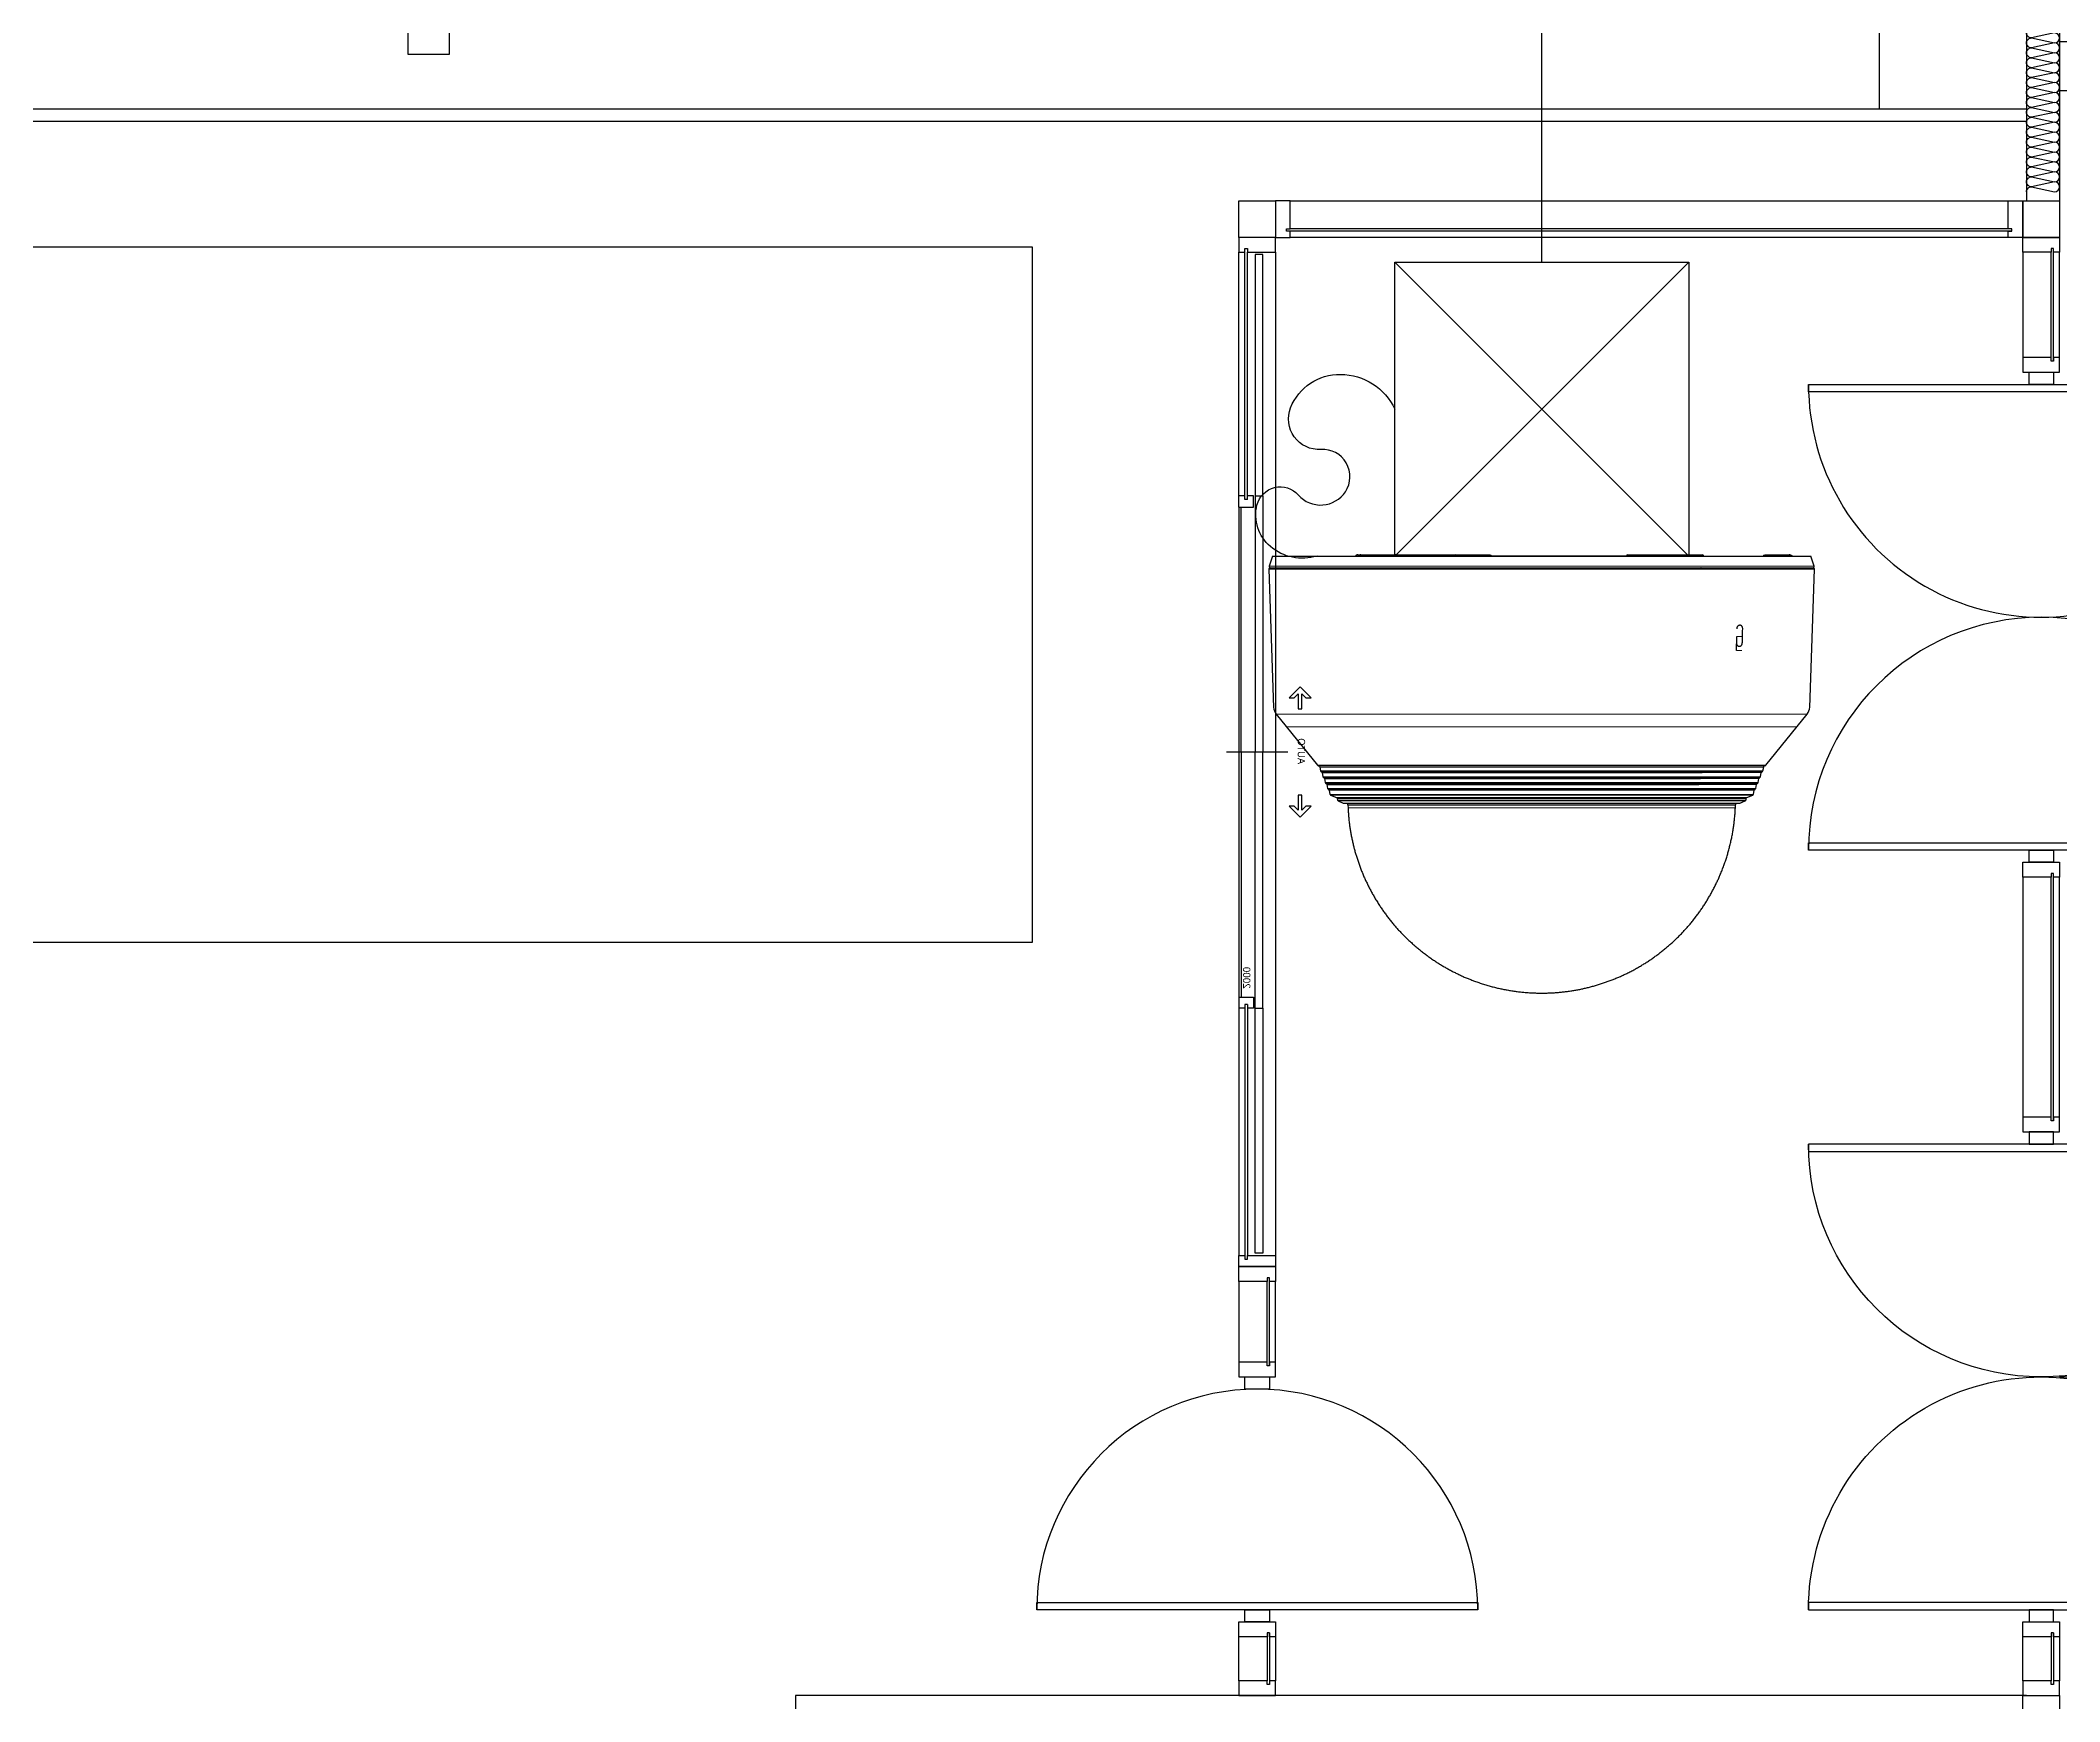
# Model space of a CAD drawing. Header units: millimetres. Extents: x 0 to 420500, y 0 to 297000.
# Drawn here: x 185962 to 194204, y 230028 to 236807 of the extents above; entities that cross this region are included whole.
import ezdxf
from ezdxf.xclip import XClip

# ---------------------------------------------------------------- set-up
doc = ezdxf.new("R2010")
doc.units = ezdxf.units.MM
doc.header["$LTSCALE"] = 5000
doc.header["$XCLIPFRAME"] = 0
doc.linetypes.add('HIDDEN', pattern=[0.375, 0.25, -0.125])
doc.linetypes.add('XR-plan(생기품질센터)$0$A31-지상01층평면도$0$$0$HIDDEN', pattern=[2, 1, -1])
for name, color, linetype in [('arch', 8, 'Continuous'), ('S2', 4, 'HIDDEN'), ('SYM', 3, 'Continuous'), ('TRAY', 3, 'Continuous')]:
    doc.layers.add(name, color=color, linetype=linetype)
doc.styles.add('XR-plan(생기품질센터)$0$A31-지상01층평면도$0$$0$GHS', font='malgun.ttf')
doc.styles.add('XR-plan(생기품질센터)$0$A31-지상01층평면도$0$$0$SAMOO', font='malgun.ttf')

# ---------------------------------------------------------------- blocks, each defined once
blk = doc.blocks.new('*U55')
at = {"color": 0}
for points in [[(1307.8, 0, -0.414214), (1292.8, 15), (1307.8, 85, 1), (1277.8, 85), (1292.8, 15, -0.414214), (1277.8, 0, 0.414214)], [(1337.8, 0, -0.414214), (1322.8, 15), (1337.8, 85, 1), (1307.8, 85), (1322.8, 15, -0.414214), (1307.8, 0, 0.414214)], [(1367.8, 0, -0.414214), (1352.8, 15), (1367.8, 85, 1), (1337.8, 85), (1352.8, 15, -0.414214), (1337.8, 0, 0.414214)], [(1397.8, 0, -0.414214), (1382.8, 15), (1397.8, 85, 1), (1367.8, 85), (1382.8, 15, -0.414214), (1367.8, 0, 0.414214)], [(1427.8, 0, -0.414214), (1412.8, 15), (1427.8, 85, 1), (1397.8, 85), (1412.8, 15, -0.414214), (1397.8, 0, 0.414214)], [(1457.8, 0, -0.414214), (1442.8, 15), (1457.8, 85, 1), (1427.8, 85), (1442.8, 15, -0.414214), (1427.8, 0, 0.414214)], [(1487.8, 0, -0.414214), (1472.8, 15), (1487.8, 85, 1), (1457.8, 85), (1472.8, 15, -0.414214), (1457.8, 0, 0.414214)], [(1517.8, 0, -0.414214), (1502.8, 15), (1517.8, 85, 1), (1487.8, 85), (1502.8, 15, -0.414214), (1487.8, 0, 0.414214)], [(1547.8, 0, -0.414214), (1532.8, 15), (1547.8, 85, 1), (1517.8, 85), (1532.8, 15, -0.414214), (1517.8, 0, 0.414214)], [(1577.8, 0, -0.414214), (1562.8, 15), (1577.8, 85, 1), (1547.8, 85), (1562.8, 15, -0.414214), (1547.8, 0, 0.414214)], [(1607.8, 0, -0.414214), (1592.8, 15), (1607.8, 85, 1), (1577.8, 85), (1592.8, 15, -0.414214), (1577.8, 0, 0.414214)], [(1637.8, 0, -0.414214), (1622.8, 15), (1637.8, 85, 1), (1607.8, 85), (1622.8, 15, -0.414214), (1607.8, 0, 0.414214)], [(1667.8, 0, -0.414214), (1652.8, 15), (1667.8, 85, 1), (1637.8, 85), (1652.8, 15, -0.414214), (1637.8, 0, 0.414214)], [(1697.8, 0, -0.414214), (1682.8, 15), (1697.8, 85, 1), (1667.8, 85), (1682.8, 15, -0.414214), (1667.8, 0, 0.414214)], [(1727.8, 0, -0.414214), (1712.8, 15), (1727.8, 85, 1), (1697.8, 85), (1712.8, 15, -0.414214), (1697.8, 0, 0.414214)], [(1757.8, 0, -0.414214), (1742.8, 15), (1757.8, 85, 1), (1727.8, 85), (1742.8, 15, -0.414214), (1727.8, 0, 0.414214)]]:
    blk.add_lwpolyline(points, format="xyb", dxfattribs=at)
blk = doc.blocks.new('emc chamber door')
at = {"color": 0}
blk.add_lwpolyline([(5413.7, 288.5), (5413.7, -95.7), (5579.9, -95.7), (5579.9, 288.5)], dxfattribs=at)
blk = doc.blocks.new('1층 창문')
at = {"color": 0}
blk.add_line((112800, 65200), (112935, 65200), dxfattribs=at)
blk.add_lwpolyline([(112785, 65200), (112935, 65200), (112935, 65140), (112785, 65140)], close=True, dxfattribs=at)
blk = doc.blocks.new('D-2000C')
at = {"color": 0}
for points in [[(50, 950), (80, 950), (80, -950), (50, -950)], [(1920, 950), (1950, 950), (1950, -950), (1920, -950)], [(50, -50), (0, -50), (0, 50), (50, 50)], [(2000, -50), (1950, -50), (1950, 50), (2000, 50)]]:
    blk.add_lwpolyline(points, close=True, dxfattribs=at)
for centre, start, end in [((50, 0), 270, 90), ((1950, 0), 90, 270)]:
    blk.add_arc(centre, 950, start, end, dxfattribs=at)
blk = doc.blocks.new('D-1000C')
at = {"color": 0}
for points in [[(920, 900), (950, 900), (950, -900), (920, -900)], [(50, -50), (0, -50), (0, 50), (50, 50)], [(1000, -50), (950, -50), (950, 50), (1000, 50)]]:
    blk.add_lwpolyline(points, close=True, dxfattribs=at)
blk.add_arc((950, 0), 900, 90, 270, dxfattribs=at)
blk = doc.blocks.new('XR-plan(생기품질센터)$0$A31-지상01층평면도$0$$0$자동문-11')
at = {"color": 0}
for p, q in [((0, 200), (0, -50)), ((2040, 150), (-2055, 150)), ((1045, 98), (0, 98)), ((0, 98), (0, 66)), ((1045, 66), (1045, 98)), ((-1045, 35), (-2055, 35)), ((-1045, 25), (-2055, 25)), ((-1045, 0), (-2055, 0)), ((-1000, 60), (-1045, 60)), ((-1045, 60), (-1045, 35)), ((-1030, 35), (-1045, 35)), ((-1045, 25), (-1045, 0)), ((-1030, 25), (-1045, 25)), ((-1000, 0), (-1045, 0)), ((-1030, 35), (-1030, 25)), ((-1000, 0), (-1000, 60)), ((0, 10), (-1000, 10)), ((1000, 0), (-1000, 0)), ((1045, 66), (0, 66)), ((0, 10), (1000, 10)), ((1000, 60), (1045, 60)), ((1000, 0), (1000, 60)), ((1000, 0), (1045, 0)), ((1030, 35), (1030, 25)), ((1030, 35), (1045, 35)), ((1030, 25), (1045, 25)), ((1045, 60), (1045, 35)), ((1045, 35), (2040, 35)), ((1045, 25), (1045, 0)), ((1045, 25), (2040, 25)), ((1045, 0), (2040, 0))]:
    blk.add_line(p, q, dxfattribs=at)
for points in [[(-220.7, 226.2), (-220.7, 205), (-265.7, 250), (-220.7, 295), (-220.7, 273.8), (-237, 257.5), (-175.7, 257.5), (-175.7, 242.5), (-237, 242.5)], [(265.7, 250), (220.7, 205), (220.7, 226.2), (237, 242.5), (175.7, 242.5), (175.7, 257.5), (237, 257.5), (220.7, 273.8), (220.7, 295)], [(-2100, 0), (-2055, 0), (-2055, 25), (-2070, 25), (-2070, 35), (-2055, 35), (-2055, 150), (-2100, 150)], [(2100, 0), (2040, 0), (2040, 25), (2055, 25), (2055, 35), (2040, 35), (2040, 150), (2100, 150)]]:
    blk.add_lwpolyline(points, close=True, dxfattribs=at)
at = {"color": 0, "linetype": 'XR-plan(생기품질센터)$0$A31-지상01층평면도$0$$0$HIDDEN', "ltscale": 0.3}
for points in [[(-1045, 98), (-2045, 98), (-2045, 66), (-1045, 66)], [(1045, 98), (2030, 98), (2030, 66), (1045, 66)]]:
    blk.add_lwpolyline(points, dxfattribs=at)
at = {"color": 0}
for points in [[(-1045, 66), (-1045, 98)], [(-1045, 98), (0, 98)], [(-1045, 66), (0, 66)]]:
    blk.add_lwpolyline(points, dxfattribs=at)
at = {"color": 0, "style": 'XR-plan(생기품질센터)$0$A31-지상01층평면도$0$$0$GHS'}
blk.add_text('AUTO', height=30, dxfattribs=at).set_placement((-49.2, 240.4))
at = {"color": 0, "insert": (-966, 47.1), "char_height": 30, "attachment_point": 1, "style": 'XR-plan(생기품질센터)$0$A31-지상01층평면도$0$$0$SAMOO'}
blk.add_mtext('2000', dxfattribs=at)
blk = doc.blocks.new('XR-PLAN', base_point=(461, 408.4))
at = {"layer": 'arch'}
for p, q in [((112935, 86335), (112935, 71300)), ((112800, 86200), (112800, 71300)), ((109795, 71300), (112725, 71300)), ((112740, 71185), (109795, 71185)), ((112740, 71175), (109795, 71175)), ((112725, 71150), (109795, 71150)), ((112785, 71090), (112785, 70660)), ((112900, 70645), (112900, 71090)), ((112910, 70645), (112910, 71090)), ((112935, 70660), (112935, 71090)), ((112785, 68540), (112785, 67560)), ((112900, 67545), (112900, 68540)), ((112910, 67545), (112910, 68540)), ((112935, 67560), (112935, 68540)), ((109585, 66890), (109585, 66560)), ((109700, 66545), (109700, 66890)), ((109710, 66545), (109710, 66890)), ((109735, 66560), (109735, 66890)), ((112935, 66500), (113235, 66500)), ((109585, 65260), (109585, 65440)), ((109700, 65455), (109700, 65260)), ((109710, 65455), (109710, 65260)), ((109735, 65440), (109735, 65260)), ((112785, 65260), (112785, 65440)), ((112900, 65455), (112900, 65260)), ((112910, 65455), (112910, 65260)), ((112935, 65440), (112935, 65260))]:
    blk.add_line(p, q, dxfattribs=at)
for points in [[(91200, 71675), (112200, 71675), (112200, 85600), (76200, 85600), (76200, 72600)], [(112935, 71950), (116735, 71950)], [(112935, 71750), (116735, 71750)], [(91200, 71675), (112800, 71675)], [(91200, 71625), (112800, 71625)], [(112800, 65200), (107775, 65200), (107775, 64950)]]:
    blk.add_lwpolyline(points, dxfattribs=at)
for points in [[(109585, 71300), (109735, 71300), (109735, 71150), (109585, 71150)], [(109735, 71150), (109795, 71150), (109795, 71175), (109780, 71175), (109780, 71185), (109795, 71185), (109795, 71300), (109735, 71300)], [(112785, 71150), (112725, 71150), (112725, 71175), (112740, 71175), (112740, 71185), (112725, 71185), (112725, 71300), (112785, 71300)], [(112785, 71300), (112935, 71300), (112935, 71150), (112785, 71150)], [(112935, 71150), (112935, 71090), (112910, 71090), (112910, 71105), (112900, 71105), (112900, 71090), (112785, 71090), (112785, 71150)], [(112935, 70600), (112935, 70660), (112910, 70660), (112910, 70645), (112900, 70645), (112900, 70660), (112785, 70660), (112785, 70600)], [(112935, 68600), (112935, 68540), (112910, 68540), (112910, 68555), (112900, 68555), (112900, 68540), (112785, 68540), (112785, 68600)], [(112935, 67500), (112935, 67560), (112910, 67560), (112910, 67545), (112900, 67545), (112900, 67560), (112785, 67560), (112785, 67500)], [(109735, 66950), (109735, 66890), (109710, 66890), (109710, 66905), (109700, 66905), (109700, 66890), (109585, 66890), (109585, 66950)], [(109735, 66500), (109735, 66560), (109710, 66560), (109710, 66545), (109700, 66545), (109700, 66560), (109585, 66560), (109585, 66500)], [(109735, 65500), (109735, 65440), (109710, 65440), (109710, 65455), (109700, 65455), (109700, 65440), (109585, 65440), (109585, 65500)], [(112935, 65500), (112935, 65440), (112910, 65440), (112910, 65455), (112900, 65455), (112900, 65440), (112785, 65440), (112785, 65500)], [(109735, 65200), (109735, 65260), (109710, 65260), (109710, 65245), (109700, 65245), (109700, 65260), (109585, 65260), (109585, 65200)], [(112935, 65200), (112935, 65260), (112910, 65260), (112910, 65245), (112900, 65245), (112900, 65260), (112785, 65260), (112785, 65200)]]:
    blk.add_lwpolyline(points, close=True, dxfattribs=at)
at = {"layer": 'arch', "xscale": 1.35, "yscale": 1.35, "zscale": 1.35, "rotation": 270}
blk.add_blockref('*U55', (112800, 73709.5), dxfattribs=at)
at = {"layer": 'arch', "xscale": -1}
blk.add_blockref('emc chamber door', (111775, 71992.2), dxfattribs=at)
at = {"layer": 'arch', "xscale": -1, "rotation": 270}
for name, p in [('XR-plan(생기품질센터)$0$A31-지상01층평면도$0$$0$자동문-11', (109585, 69050)), ('D-2000C', (112860, 65500))]:
    blk.add_blockref(name, p, dxfattribs=at)
at = {"layer": 'arch', "rotation": 270}
for name, p in [('D-2000C', (112860, 70600)), ('D-1000C', (109660, 66500))]:
    blk.add_blockref(name, p, dxfattribs=at)
at = {"layer": 'arch'}
blk.add_blockref('1층 창문', (0, 0), dxfattribs=at)
blk = doc.blocks.new('XR-배치도', base_point=(461, 408.4))
ref = blk.add_blockref('XR-PLAN', (281310.6, 275110.5), dxfattribs=dict(rotation=47.15620461600879))
XClip(ref).set_block_clipping_path([(10268.6550578449, 25854.0591988688), (121697.9567652801, 114201.9318804346)])
blk = doc.blocks.new('Dome(평면도)-박스1')
at = {"color": 0, "linetype": 'Continuous'}
for p, q in [((643.1, 504.6), (867.8, 504.6)), ((643.1, 279.9), (643.1, 504.6)), ((867.8, 504.6), (643.1, 279.9)), ((643.1, 504.6), (867.8, 279.9)), ((867.8, 504.6), (867.8, 279.9)), ((867.8, 279.9), (643.1, 279.9))]:
    blk.add_line(p, q, dxfattribs=at)
at = {"color": 0, "linetype": 'Continuous', "lineweight": 25}
for p, q in [((549.7, 279.9), (547.2, 272.2)), ((549.7, 279.9), (961.1, 279.9)), ((614.9, 280.8), (617.1, 280.8)), ((617.1, 280.8), (623.5, 280.8)), ((623.5, 280.8), (625.6, 280.8)), ((625.6, 280.8), (632.3, 280.8)), ((632.3, 280.8), (634.7, 280.8)), ((634.7, 280.8), (641.3, 280.8)), ((643.9, 280.8), (689.6, 280.8)), ((689.6, 280.8), (694.9, 280.8)), ((694.9, 280.8), (712.4, 280.8)), ((712.4, 280.8), (715.9, 280.8)), ((716.8, 279.9), (716.7, 280.1)), ((821.3, 280.8), (825.4, 280.8)), ((825.4, 280.8), (829.5, 280.8)), ((830, 280.8), (831.4, 280.8)), ((837.5, 280.8), (876.4, 280.8)), ((926.3, 280.8), (928.6, 280.8)), ((929.7, 280.8), (939, 280.8)), ((939, 280.8), (939.9, 280.8)), ((939.9, 280.8), (944.6, 280.8)), ((944.6, 280.8), (945, 280.8)), ((963.7, 272.2), (961.1, 279.9)), ((546.8, 269.8), (550.5, 164.3)), ((963.1, 270.7), (547.7, 270.7)), ((548, 271), (962.8, 271)), ((553.8, 271), (553.8, 270.7)), ((616.4, 270.7), (616.4, 271)), ((960.3, 164.3), (964, 269.8)), ((552.5, 159.1), (584.1, 120.2)), ((926.8, 120.2), (958.4, 159.1)), ((584.6, 119.7), (585.1, 119.5)), ((880, 119.5), (585.1, 119.5)), ((585.8, 118.7), (586.3, 115.7)), ((586.9, 115.1), (587, 115)), ((587.6, 114.4), (878.2, 114.4)), ((587.6, 114.4), (588.2, 111.2)), ((588.7, 110.6), (588.8, 110.5)), ((589.4, 109.9), (876.9, 109.9)), ((589.4, 109.9), (590, 106.8)), ((920.9, 106.8), (921.5, 109.9)), ((922, 110.5), (922.2, 110.6)), ((922.7, 111.2), (923.3, 114.4)), ((923.8, 115), (924, 115.1)), ((924.5, 115.7), (925.1, 118.7)), ((925.8, 119.5), (926.2, 119.7)), ((590.5, 106.1), (590.6, 106)), ((591.2, 105.4), (875.6, 105.4)), ((591.2, 105.4), (591.8, 102.3)), ((592.3, 101.6), (592.5, 101.6)), ((593, 100.9), (593.6, 97.8)), ((594.1, 97.2), (598.5, 95.3)), ((599.1, 94.6), (599.3, 93.4)), ((599.8, 92.8), (603.8, 91.1)), ((907, 91.1), (911, 92.8)), ((911.6, 93.4), (911.8, 94.6)), ((912.3, 95.3), (916.7, 97.2)), ((917.3, 97.8), (917.9, 100.9)), ((918.4, 101.6), (918.6, 101.6)), ((919.1, 102.3), (919.7, 105.4)), ((920.2, 106), (920.4, 106.1)), ((604.3, 91), (906.6, 91)), ((606.7, 91), (607.3, 89.6)), ((903.6, 89.6), (607.3, 89.6)), ((607.3, 89.6), (607.4, 87.4)), ((903.5, 87.4), (903.6, 89.6)), ((903.6, 89.6), (904.2, 91))]:
    blk.add_line(p, q, dxfattribs=at)
at = {"color": 0, "linetype": 'Continuous', "lineweight": 13}
for p, q in [((623.5, 279.9), (623.5, 280.8)), ((625.6, 280.8), (625.6, 279.9)), ((695.2, 280.1), (695.2, 279.9)), ((712.6, 280.1), (695.2, 280.1)), ((712.7, 279.9), (712.6, 280.1)), ((964, 269.8), (546.8, 269.8)), ((963.7, 272.2), (547.2, 272.2)), ((904.6, 218.4), (908.7, 218.4)), ((904.4, 207.7), (908.4, 207.7)), ((958.4, 159.1), (552.5, 159.1)), ((560.4, 149.3), (950.5, 149.3)), ((880.8, 120.2), (584.1, 120.2)), ((584.6, 119.7), (880.3, 119.7)), ((585.8, 118.7), (879.5, 118.7)), ((586.3, 115.7), (924.5, 115.7)), ((924, 115.1), (586.9, 115.1)), ((878.6, 115), (587, 115)), ((588.2, 111.2), (922.7, 111.2)), ((922.2, 110.6), (588.7, 110.6)), ((877.3, 110.5), (588.8, 110.5)), ((876.9, 109.9), (921.5, 109.9)), ((922, 110.5), (877.3, 110.5)), ((878.2, 114.4), (923.3, 114.4)), ((923.8, 115), (878.6, 115)), ((879.5, 118.7), (925.1, 118.7)), ((925.8, 119.5), (880, 119.5)), ((880.3, 119.7), (926.2, 119.7)), ((926.8, 120.2), (880.8, 120.2)), ((590, 106.8), (920.9, 106.8)), ((920.4, 106.1), (590.5, 106.1)), ((875.9, 106), (590.6, 106)), ((591.8, 102.3), (919.1, 102.3)), ((918.6, 101.6), (592.3, 101.6)), ((874.6, 101.6), (592.5, 101.6)), ((593, 100.9), (874.2, 100.9)), ((593.6, 97.8), (917.3, 97.8)), ((916.7, 97.2), (594.1, 97.2)), ((870.2, 95.3), (598.5, 95.3)), ((599.1, 94.6), (869.8, 94.6)), ((599.3, 93.4), (911.6, 93.4)), ((911, 92.8), (599.8, 92.8)), ((869.8, 94.6), (911.8, 94.6)), ((912.3, 95.3), (870.2, 95.3)), ((874.2, 100.9), (917.9, 100.9)), ((918.4, 101.6), (874.6, 101.6)), ((875.6, 105.4), (919.7, 105.4)), ((920.2, 106), (875.9, 106)), ((866.3, 91.1), (603.8, 91.1)), ((903.5, 87.4), (607.4, 87.4)), ((907, 91.1), (866.3, 91.1))]:
    blk.add_line(p, q, dxfattribs=at)
at = {"color": 0}
blk.add_lwpolyline([(583.7, 279.9, -0.257019), (548.1, 287.2, -0.284748), (537.8, 318.9, -0.605), (569.4, 326.6, 0.493894), (605.4, 329.1, 0.620282), (586.7, 361.4, -0.551754), (563.5, 393.3, -0.310226), (601.7, 418.8, -0.286191), (643.1, 392.3)], format="xyb", dxfattribs=at)
at = {"color": 0, "linetype": 'Continuous', "lineweight": 25}
for centre, radius, start, end in [((689.6, 279.6), 1.19, 14.4787, 90), ((821.3, 279.6), 1.19, 90, 165.5213), ((547.7, 269.8), 0.889, 90, 182), ((548, 271.9), 0.889, 161.5651, 270), ((962.8, 271.9), 0.889, 270, 18.4349), ((963.1, 269.8), 0.889, 358, 90), ((559.4, 164.7), 8.89, 182, 219.064), ((951.4, 164.7), 8.89, 320.936, 358), ((585.2, 121.1), 1.48, 219.064, 247), ((587.2, 115.9), 0.889, 191, 247), ((589, 111.4), 0.889, 191, 247), ((921.8, 111.4), 0.889, 293, 349), ((923.6, 115.9), 0.889, 293, 349), ((925.6, 121.1), 1.48, 293, 320.936), ((590.8, 106.9), 0.889, 191, 247), ((592.6, 102.5), 0.889, 191, 247), ((594.5, 98), 0.889, 191, 247), ((600.2, 93.6), 0.889, 191, 247), ((910.7, 93.6), 0.889, 293, 349), ((916.4, 98), 0.889, 293, 349), ((918.2, 102.5), 0.889, 293, 349), ((920, 106.9), 0.889, 293, 349), ((604.3, 92.2), 1.19, 247, 270), ((906.6, 92.2), 1.19, 270, 293)]:
    blk.add_arc(centre, radius, start, end, dxfattribs=at)
at = {"color": 0, "linetype": 'Continuous', "lineweight": 25, "extrusion": (0, 0, -1)}
for centre, radius, start, end in [((-715.9, 279.9), 0.889, 90, 167.5572), ((-926.3, 279.3), 1.48, 23.5788, 90), ((-584.6, 118.5), 1.19, 113, 169), ((-586.7, 114.2), 0.889, 113, 169), ((-588.5, 109.7), 0.889, 113, 169), ((-922.4, 109.7), 0.889, 11, 67), ((-924.2, 114.2), 0.889, 11, 67), ((-926.2, 118.5), 1.19, 11, 67), ((-590.3, 105.2), 0.889, 113, 169), ((-592.1, 100.8), 0.889, 113, 169), ((-598.2, 94.5), 0.889, 113, 169), ((-912.7, 94.5), 0.889, 11, 67), ((-918.7, 100.8), 0.889, 11, 67), ((-920.6, 105.2), 0.889, 11, 67)]:
    blk.add_arc(centre, radius, start, end, dxfattribs=at)
at = {"color": 0, "linetype": 'Continuous', "lineweight": 13}
for centre, major_axis, ratio, start_param, end_param in [((634.7, 279.3), (0, -1.48), 0.731354, 1.982313, 3.141593), ((641.3, 279.3), (0, -1.48), 0.731354, 1.982323, 3.141593), ((693.6, 279.9), (5.96, -0.1), 0.03173, 1.298617, 2.088892), ((694.9, 279.9), (0, -0.889), 0.292372, 1.745329, 3.141593), ((712.4, 279.9), (0, -0.889), 0.292372, 1.745329, 3.141593), ((710.7, 279.9), (-6.03, -0.19), 0.016462, 3.144702, 4.391289), ((825.4, 279.6), (0, 1.19), 0.848048, 0, 1.318093), ((829.5, 279.6), (0, -1.19), 0.848048, 3.141593, 4.459686), ((830, 279.6), (0, -1.19), 0.848048, 3.141593, 4.459709), ((831.4, 279.6), (0, -1.19), 0.848048, 3.141593, 4.459709), ((837.5, 279.6), (0, -1.19), 0.425302, 1.823477, 3.141593), ((876.4, 279.6), (0, -1.19), 0.627014, 1.823477, 3.141593), ((928.6, 279.3), (0, -1.48), 0.470914, 3.141593, 4.300869), ((929.5, 279.3), (0, -1.48), 0.2631, 3.141593, 4.300872), ((929.7, 279.3), (0, -1.48), 0.224951, 3.141593, 4.300872)]:
    blk.add_ellipse(centre, major_axis=major_axis, ratio=ratio, start_param=start_param, end_param=end_param, dxfattribs=at)
at = {"color": 0, "linetype": 'Continuous', "lineweight": 25}
for centre, major_axis, ratio, start_param, end_param in [((878.2, 279.6), (0, -1.19), 1, 1.823911, 3.141499), ((-8039.5, -9990.9), (-8892.1, -10364.7), 0.040576, 3.031055, 3.031252), ((9501, -9932.3), (8842.7, -10306), 0.040684, 2.960952, 2.96115)]:
    blk.add_ellipse(centre, major_axis=major_axis, ratio=ratio, start_param=start_param, end_param=end_param, dxfattribs=at)
for points, knots in [([(614.9, 280.8), (614.8, 280.8), (614.8, 280.8), (614.7, 280.8), (614.6, 280.8), (614.5, 280.8), (614.3, 280.7), (614.2, 280.7), (614.1, 280.7), (614, 280.6), (613.9, 280.6), (613.8, 280.5), (613.7, 280.5), (613.6, 280.4), (613.5, 280.4), (613.4, 280.3), (613.4, 280.2), (613.3, 280.2), (613.2, 280.1), (613.1, 280), (613.1, 279.9), (613, 279.9)], [0, 0, 0, 0, 0.044952, 0.096414, 0.148043, 0.199868, 0.251915, 0.30421, 0.356775, 0.409631, 0.462793, 0.516275, 0.569999, 0.623639, 0.678027, 0.732932, 0.788356, 0.84428, 0.900677, 0.957502, 1, 1, 1, 1]), ([(617.1, 280.8), (616.9, 280.8), (616.8, 280.8), (616.6, 280.7), (616.6, 280.7), (616.5, 280.7), (616.4, 280.6), (616.4, 280.6), (616.3, 280.6), (616.2, 280.5), (616.1, 280.4), (615.9, 280.3), (615.9, 280.2), (615.9, 280.2), (615.8, 280.1), (615.8, 280.1), (615.7, 280), (615.7, 279.9)], [0, 0, 0, 0, 0.25, 0.25, 0.375, 0.375, 0.4375, 0.4375, 0.5, 0.5, 0.75, 0.75, 0.8125, 0.8125, 0.875, 0.875, 1, 1, 1, 1]), ([(630.8, 279.9), (630.9, 280.1), (631, 280.2), (631.2, 280.3), (631.2, 280.4), (631.3, 280.5), (631.3, 280.5), (631.4, 280.5), (631.4, 280.6), (631.6, 280.7), (631.7, 280.7), (631.9, 280.8), (631.9, 280.8), (632, 280.8), (632, 280.8), (632.1, 280.8), (632.2, 280.8), (632.3, 280.8)], [0, 0, 0, 0, 0.25, 0.25, 0.375, 0.375, 0.4375, 0.4375, 0.5, 0.5, 0.75, 0.75, 0.8125, 0.8125, 0.875, 0.875, 1, 1, 1, 1]), ([(641.3, 280.8), (641.5, 280.8), (641.7, 280.8), (642.2, 280.8), (642.4, 280.8), (642.7, 280.8), (642.9, 280.8), (643.1, 280.8), (643.2, 280.8), (643.3, 280.8), (643.4, 280.8), (643.5, 280.8), (643.5, 280.8), (643.6, 280.8), (643.7, 280.8), (643.7, 280.8), (643.8, 280.8), (643.8, 280.8), (643.8, 280.8), (643.8, 280.8), (643.8, 280.8), (643.8, 280.8), (643.8, 280.8), (643.8, 280.8)], [0, 0, 0, 0, 0.25, 0.25, 0.5, 0.5, 0.625, 0.625, 0.75, 0.75, 0.8125, 0.8125, 0.875, 0.875, 0.9375, 0.9375, 0.96875, 0.96875, 0.984375, 0.984375, 0.992187, 0.992187, 1, 1, 1, 1]), ([(645.2, 279.9), (645.2, 279.9), (645.1, 280), (645.1, 280.1), (645, 280.3), (644.9, 280.4), (644.8, 280.4), (644.7, 280.5), (644.6, 280.6), (644.5, 280.6), (644.4, 280.7), (644.4, 280.7), (644.3, 280.7), (644.2, 280.8), (644.1, 280.8), (644, 280.8), (643.9, 280.8), (643.9, 280.8), (643.8, 280.8)], [0, 0, 0, 0, 0.063395, 0.154915, 0.237844, 0.31212, 0.378292, 0.437681, 0.49425, 0.565854, 0.633583, 0.697826, 0.731086, 0.771006, 0.817715, 0.871278, 0.931905, 1, 1, 1, 1]), ([(829.5, 280.8), (829.5, 280.8), (829.6, 280.8), (829.8, 280.8), (829.9, 280.8), (830, 280.8)], [0, 0, 0, 0, 0.5, 0.5, 1, 1, 1, 1]), ([(831.4, 280.8), (831.5, 280.8), (831.6, 280.8), (831.8, 280.8), (831.9, 280.8), (832.2, 280.8), (832.4, 280.8), (832.7, 280.8), (832.7, 280.8), (832.8, 280.8), (832.9, 280.8), (833.1, 280.8), (833.2, 280.8), (833.6, 280.8), (833.9, 280.8), (834.2, 280.8), (834.3, 280.8), (834.4, 280.8), (834.5, 280.8), (834.7, 280.8), (834.8, 280.8), (835.3, 280.8), (835.6, 280.8), (835.9, 280.8), (836, 280.8), (836.1, 280.8), (836.3, 280.8), (836.6, 280.8), (837, 280.8), (837.2, 280.8), (837.5, 280.8)], [0, 0, 0, 0, 0.0625, 0.0625, 0.125, 0.125, 0.25, 0.25, 0.28125, 0.28125, 0.3125, 0.3125, 0.375, 0.375, 0.5, 0.5, 0.53125, 0.53125, 0.5625, 0.5625, 0.625, 0.625, 0.75, 0.75, 0.78125, 0.78125, 0.8125, 0.875, 0.875, 1, 1, 1, 1]), ([(876.4, 280.8), (876.5, 280.8), (876.6, 280.8), (876.8, 280.8), (876.9, 280.8), (877, 280.8), (877, 280.8), (877.2, 280.8), (877.4, 280.8), (877.6, 280.8), (877.7, 280.8), (877.8, 280.8), (877.9, 280.8), (878, 280.8), (878.1, 280.8), (878.2, 280.8), (878.2, 280.8), (878.2, 280.8), (878.2, 280.8), (878.2, 280.8), (878.2, 280.8), (878.2, 280.8)], [0, 0, 0, 0, 0.100877, 0.100877, 0.151315, 0.151315, 0.201753, 0.201753, 0.403506, 0.403506, 0.504383, 0.504383, 0.605259, 0.605259, 0.807012, 0.807012, 0.857451, 0.857451, 0.907889, 0.907889, 1, 1, 1, 1]), ([(928.6, 280.8), (928.7, 280.8), (928.9, 280.8), (929.2, 280.8), (929.4, 280.8), (929.5, 280.8)], [0, 0, 0, 0, 0.5, 0.5, 1, 1, 1, 1]), ([(939, 280.8), (939, 280.8), (939, 280.8), (939.1, 280.8), (939.1, 280.8), (939.2, 280.8), (939.3, 280.8), (939.3, 280.8), (939.4, 280.7), (939.5, 280.7), (939.6, 280.7), (939.6, 280.7), (939.7, 280.7), (939.8, 280.6), (939.9, 280.6), (940, 280.5), (940.1, 280.4), (940.1, 280.4), (940.2, 280.4), (940.2, 280.3), (940.3, 280.3), (940.4, 280.2), (940.5, 280.1), (940.6, 280), (940.6, 279.9)], [0, 0, 0, 0, 0.03125, 0.03125, 0.0625, 0.125, 0.125, 0.25, 0.25, 0.3125, 0.3125, 0.375, 0.375, 0.5, 0.5, 0.625, 0.625, 0.6875, 0.6875, 0.75, 0.75, 0.875, 0.875, 1, 1, 1, 1]), ([(939.9, 280.8), (940.1, 280.8), (940.3, 280.8), (940.6, 280.7), (940.7, 280.7), (940.8, 280.7), (940.8, 280.6), (940.9, 280.6), (941, 280.6), (941.2, 280.5), (941.4, 280.4), (941.6, 280.3), (941.6, 280.2), (941.7, 280.2), (941.7, 280.1), (941.8, 280.1), (941.9, 280), (942, 279.9)], [0, 0, 0, 0, 0.25, 0.25, 0.375, 0.375, 0.4375, 0.4375, 0.5, 0.5, 0.75, 0.75, 0.8125, 0.8125, 0.875, 0.875, 1, 1, 1, 1]), ([(946.6, 279.9), (946.5, 280.1), (946.4, 280.2), (946.1, 280.3), (946, 280.4), (945.9, 280.5), (945.9, 280.5), (945.8, 280.5), (945.7, 280.6), (945.5, 280.7), (945.3, 280.7), (945.1, 280.8), (945.1, 280.8), (945, 280.8), (944.9, 280.8), (944.8, 280.8), (944.7, 280.8), (944.6, 280.8)], [0, 0, 0, 0, 0.25, 0.25, 0.375, 0.375, 0.4375, 0.4375, 0.5, 0.5, 0.75, 0.75, 0.8125, 0.8125, 0.875, 0.875, 1, 1, 1, 1]), ([(904.4, 207.7), (904.4, 209.3), (904.4, 210.8), (904.5, 214.3), (904.6, 216.4), (904.6, 218.4)], [0, 0, 0, 0, 0.42231, 0.42231, 1, 1, 1, 1]), ([(904.8, 224.3), (904.8, 224.5), (904.8, 224.7), (904.9, 225), (904.9, 225.1), (904.9, 225.3), (904.9, 225.4), (905, 225.7), (905.1, 225.8), (905.2, 226), (905.2, 226.1), (905.3, 226.1), (905.3, 226.2), (905.3, 226.3), (905.4, 226.4), (905.5, 226.6), (905.6, 226.7), (905.8, 226.8), (905.8, 226.9), (905.9, 226.9), (906, 227), (906.1, 227.1), (906.2, 227.2), (906.3, 227.2), (906.4, 227.2), (906.4, 227.2), (906.5, 227.2), (906.6, 227.3), (906.8, 227.3), (907, 227.3), (907, 227.3), (907.1, 227.3), (907.2, 227.3), (907.2, 227.3), (907.3, 227.3), (907.4, 227.2), (907.5, 227.2), (907.7, 227.1), (907.7, 227), (907.8, 227), (907.8, 227), (907.9, 226.9), (907.9, 226.9), (908.1, 226.7), (908.2, 226.6), (908.3, 226.4), (908.4, 226.3), (908.5, 226.2), (908.5, 226), (908.6, 225.8), (908.7, 225.7), (908.7, 225.6), (908.7, 225.3), (908.8, 225.1), (908.8, 224.8), (908.8, 224.7), (908.8, 224.5), (908.8, 224.4), (908.8, 224.3)], [0, 0, 0, 0, 0.0625, 0.0625, 0.09375, 0.09375, 0.125, 0.125, 0.1875, 0.1875, 0.203125, 0.203125, 0.21875, 0.21875, 0.25, 0.25, 0.3125, 0.3125, 0.328125, 0.328125, 0.34375, 0.375, 0.40625, 0.40625, 0.421875, 0.421875, 0.4375, 0.4375, 0.5, 0.5, 0.53125, 0.53125, 0.546875, 0.546875, 0.5625, 0.5625, 0.625, 0.625, 0.640625, 0.640625, 0.65625, 0.65625, 0.6875, 0.6875, 0.75, 0.75, 0.78125, 0.78125, 0.8125, 0.84375, 0.84375, 0.875, 0.875, 0.9375, 0.9375, 0.96875, 0.96875, 1, 1, 1, 1]), ([(908.8, 224.3), (908.8, 222.3), (908.7, 220.2), (908.6, 216.7), (908.6, 215.2), (908.6, 213.7)], [0, 0, 0, 0, 0.578367, 0.578367, 1, 1, 1, 1]), ([(908.6, 213.7), (908.5, 213.5), (908.5, 213.3), (908.5, 213), (908.5, 212.9), (908.4, 212.8), (908.4, 212.7), (908.4, 212.6), (908.4, 212.6), (908.3, 212.4), (908.3, 212.2), (908.2, 212), (908.1, 212), (908.1, 211.9), (908.1, 211.8), (908, 211.7), (908, 211.6), (907.8, 211.4), (907.7, 211.3), (907.6, 211.2), (907.5, 211.2), (907.5, 211.1), (907.4, 211), (907.3, 210.9), (907.1, 210.9), (907, 210.8), (907, 210.8), (906.9, 210.8), (906.9, 210.8), (906.7, 210.7), (906.6, 210.7), (906.4, 210.7), (906.3, 210.7), (906.2, 210.7), (906.2, 210.7), (906.1, 210.8), (906.1, 210.8), (905.9, 210.8), (905.8, 210.9), (905.7, 211), (905.6, 211), (905.6, 211), (905.6, 211), (905.5, 211.1), (905.4, 211.2), (905.2, 211.3), (905.1, 211.4), (905, 211.6), (905, 211.7), (904.9, 211.9), (904.8, 212), (904.7, 212.2), (904.7, 212.4), (904.7, 212.5), (904.6, 212.7), (904.6, 212.9), (904.5, 213.2), (904.5, 213.3), (904.5, 213.5), (904.5, 213.6), (904.5, 213.7)], [0, 0, 0, 0, 0.0625, 0.0625, 0.09375, 0.09375, 0.109375, 0.109375, 0.125, 0.125, 0.1875, 0.1875, 0.203125, 0.203125, 0.21875, 0.21875, 0.25, 0.25, 0.3125, 0.3125, 0.328125, 0.328125, 0.34375, 0.375, 0.40625, 0.40625, 0.421875, 0.421875, 0.4375, 0.4375, 0.5, 0.5, 0.53125, 0.53125, 0.546875, 0.546875, 0.5625, 0.5625, 0.625, 0.625, 0.640625, 0.640625, 0.65625, 0.65625, 0.6875, 0.6875, 0.75, 0.75, 0.78125, 0.78125, 0.8125, 0.84375, 0.84375, 0.875, 0.875, 0.9375, 0.9375, 0.96875, 0.96875, 1, 1, 1, 1]), ([(607.4, 87.4), (607.4, 86.9), (607.5, 85.8), (607.6, 84.2), (607.7, 82.6), (607.8, 80.9), (608, 79.3), (608.1, 77.7), (608.3, 76.1), (608.5, 74.5), (608.7, 73), (609, 71.5), (609.2, 70), (609.5, 68.4), (609.8, 66.9), (610, 65.4), (610.4, 63.9), (610.7, 62.3), (611, 60.8), (611.4, 59.3), (611.8, 57.8), (612.1, 56.3), (612.5, 54.8), (612.9, 53.4), (613.4, 51.9), (613.8, 50.5), (614.3, 48.9), (614.8, 47.4), (615.3, 45.9), (615.8, 44.4), (616.4, 42.8), (616.9, 41.3), (617.5, 39.9), (618.1, 38.4), (618.7, 37), (619.3, 35.6), (619.9, 34.1), (620.5, 32.7), (621.2, 31.3), (621.9, 29.9), (622.6, 28.5), (623.2, 27.1), (624, 25.7), (624.7, 24.3), (625.4, 23), (626.2, 21.6), (627, 20.2), (627.8, 18.7), (628.7, 17.3), (629.6, 15.8), (630.5, 14.4), (631.4, 13), (632.3, 11.6), (633.2, 10.3), (634.1, 9), (635, 7.7), (636, 6.4), (636.9, 5.1), (637.9, 3.8), (638.9, 2.6), (639.9, 1.3), (640.9, 0.1), (641.9, -1.2), (642.9, -2.4), (644, -3.6), (645, -4.8), (646.1, -6), (647.2, -7.1), (648.3, -8.3), (649.4, -9.5), (650.6, -10.6), (651.7, -11.7), (652.8, -12.8), (654, -13.9), (655.2, -15), (656.4, -16.1), (657.6, -17.2), (658.8, -18.3), (660, -19.3), (661.3, -20.3), (662.5, -21.4), (663.8, -22.4), (665.1, -23.4), (666.5, -24.4), (667.9, -25.5), (669.2, -26.5), (670.6, -27.4), (672, -28.4), (673.4, -29.3), (674.7, -30.2), (676.1, -31.1), (677.4, -31.9), (678.8, -32.7), (680.2, -33.6), (681.5, -34.4), (682.9, -35.1), (684.3, -35.9), (685.7, -36.7), (687.1, -37.4), (688.5, -38.1), (689.9, -38.8), (691.3, -39.5), (692.7, -40.2), (694.1, -40.8), (695.5, -41.5), (697, -42.1), (698.4, -42.7), (699.8, -43.3), (701.2, -43.8), (702.7, -44.4), (704.2, -45), (705.8, -45.5), (707.5, -46.1), (709.2, -46.7), (710.9, -47.3), (712.6, -47.8), (714.3, -48.3), (716, -48.8), (717.6, -49.2), (719.3, -49.6), (720.9, -50), (722.5, -50.4), (724.2, -50.8), (725.8, -51.1), (727.4, -51.4), (729.1, -51.7), (730.8, -52), (732.5, -52.3), (734.2, -52.6), (735.9, -52.8), (737.6, -53), (739.3, -53.2), (741, -53.4), (742.7, -53.6), (744.3, -53.7), (746, -53.8), (747.6, -53.9), (749.2, -54), (750.8, -54), (752.3, -54.1), (753.9, -54.1), (754.9, -54.1), (755.4, -54.1)], [0, 0, 0, 0, 0.007142, 0.014314, 0.021518, 0.028751, 0.036015, 0.043308, 0.050632, 0.05737, 0.064133, 0.070921, 0.077732, 0.084567, 0.091426, 0.098307, 0.105212, 0.112139, 0.119089, 0.12606, 0.133054, 0.139668, 0.1463, 0.152951, 0.159621, 0.166309, 0.173421, 0.180553, 0.187704, 0.194875, 0.202064, 0.209271, 0.216083, 0.222911, 0.229754, 0.236611, 0.243484, 0.250371, 0.257272, 0.264186, 0.271114, 0.278054, 0.284883, 0.291724, 0.298576, 0.30544, 0.312863, 0.320299, 0.327747, 0.335205, 0.342675, 0.350155, 0.357216, 0.364286, 0.371363, 0.378448, 0.38554, 0.392639, 0.399745, 0.406856, 0.413973, 0.421094, 0.428094, 0.435097, 0.442104, 0.449114, 0.456255, 0.463398, 0.470544, 0.477691, 0.48484, 0.491861, 0.498884, 0.505906, 0.512928, 0.520093, 0.527256, 0.534418, 0.541578, 0.548735, 0.555889, 0.56304, 0.570604, 0.578163, 0.585717, 0.593265, 0.600807, 0.608342, 0.61544, 0.622531, 0.629615, 0.636692, 0.64376, 0.650821, 0.657872, 0.664914, 0.671947, 0.67897, 0.685857, 0.692734, 0.6996, 0.706455, 0.713424, 0.72038, 0.727323, 0.734254, 0.741171, 0.747952, 0.75472, 0.761473, 0.768213, 0.776217, 0.784201, 0.792163, 0.800104, 0.808022, 0.815917, 0.823432, 0.830925, 0.838396, 0.845845, 0.85327, 0.860673, 0.868052, 0.875407, 0.883087, 0.890739, 0.898364, 0.905962, 0.913531, 0.921072, 0.928584, 0.936067, 0.943521, 0.950944, 0.958338, 0.965702, 0.972617, 0.979504, 0.986364, 0.993196, 1, 1, 1, 1]), ([(755.4, -54.1), (756, -54.1), (757, -54.1), (758.7, -54.1), (760.3, -54), (761.9, -54), (763.6, -53.9), (765.2, -53.8), (766.8, -53.7), (768.4, -53.5), (769.9, -53.4), (771.4, -53.2), (773, -53.1), (774.5, -52.9), (776, -52.7), (777.6, -52.4), (779.1, -52.2), (780.7, -51.9), (782.2, -51.7), (783.8, -51.4), (785.3, -51.1), (786.8, -50.7), (788.2, -50.4), (789.7, -50.1), (791.2, -49.7), (792.7, -49.3), (794.2, -48.9), (795.7, -48.5), (797.3, -48.1), (798.8, -47.6), (800.4, -47.1), (801.9, -46.6), (803.4, -46.1), (804.9, -45.6), (806.3, -45.1), (807.8, -44.5), (809.2, -44), (810.7, -43.4), (812.1, -42.8), (813.6, -42.2), (815, -41.6), (816.4, -41), (817.8, -40.3), (819.2, -39.7), (820.6, -39), (822.1, -38.3), (823.5, -37.5), (825, -36.8), (826.5, -36), (828, -35.1), (829.4, -34.3), (830.9, -33.5), (832.3, -32.6), (833.6, -31.8), (835, -30.9), (836.3, -30.1), (837.7, -29.2), (839, -28.3), (840.3, -27.4), (841.6, -26.4), (842.9, -25.5), (844.2, -24.6), (845.5, -23.6), (846.7, -22.6), (848, -21.6), (849.2, -20.6), (850.5, -19.6), (851.7, -18.6), (852.9, -17.5), (854.1, -16.4), (855.3, -15.4), (856.5, -14.3), (857.7, -13.2), (858.8, -12.1), (859.9, -11), (861.1, -9.8), (862.2, -8.7), (863.3, -7.5), (864.4, -6.3), (865.5, -5.1), (866.6, -3.9), (867.7, -2.7), (868.8, -1.4), (869.9, -0.1), (870.9, 1.2), (872, 2.6), (873, 3.9), (874, 5.3), (875, 6.6), (876, 7.9), (876.9, 9.2), (877.8, 10.5), (878.7, 11.8), (879.6, 13.2), (880.4, 14.5), (881.3, 15.8), (882.1, 17.2), (882.9, 18.6), (883.7, 19.9), (884.5, 21.3), (885.2, 22.6), (886, 24), (886.7, 25.4), (887.4, 26.8), (888.1, 28.2), (888.8, 29.6), (889.5, 31), (890.2, 32.4), (890.8, 33.8), (891.4, 35.2), (892, 36.7), (892.7, 38.2), (893.4, 39.9), (894, 41.6), (894.6, 43.3), (895.2, 45), (895.8, 46.6), (896.4, 48.3), (896.9, 49.9), (897.4, 51.5), (897.8, 53.1), (898.3, 54.7), (898.7, 56.3), (899.1, 58), (899.5, 59.6), (899.9, 61.3), (900.3, 63), (900.7, 64.6), (901, 66.3), (901.3, 68), (901.6, 69.7), (901.9, 71.4), (902.1, 73), (902.3, 74.7), (902.6, 76.4), (902.7, 78), (902.9, 79.7), (903.1, 81.3), (903.2, 82.8), (903.3, 84.4), (903.4, 85.9), (903.4, 86.9), (903.5, 87.4)], [0, 0, 0, 0, 0.007142, 0.014314, 0.021518, 0.028751, 0.036015, 0.043309, 0.050632, 0.057371, 0.064134, 0.070922, 0.077733, 0.084568, 0.091427, 0.098308, 0.105213, 0.11214, 0.11909, 0.126062, 0.133056, 0.139669, 0.146302, 0.152953, 0.159623, 0.16631, 0.173423, 0.180555, 0.187707, 0.194877, 0.202066, 0.209274, 0.216086, 0.222913, 0.229756, 0.236614, 0.243486, 0.250373, 0.257274, 0.264189, 0.271116, 0.278057, 0.284886, 0.291727, 0.298579, 0.305443, 0.312866, 0.320302, 0.32775, 0.335209, 0.342678, 0.350158, 0.357219, 0.364289, 0.371366, 0.378452, 0.385544, 0.392643, 0.399748, 0.406859, 0.413976, 0.421098, 0.428097, 0.4351, 0.442107, 0.449118, 0.456259, 0.463402, 0.470547, 0.477695, 0.484843, 0.491865, 0.498887, 0.50591, 0.512932, 0.520096, 0.52726, 0.534421, 0.541581, 0.548738, 0.555893, 0.563044, 0.570607, 0.578166, 0.58572, 0.593268, 0.60081, 0.608345, 0.615443, 0.622535, 0.629619, 0.636695, 0.643764, 0.650824, 0.657875, 0.664917, 0.67195, 0.678973, 0.68586, 0.692737, 0.699603, 0.706458, 0.713426, 0.720382, 0.727326, 0.734257, 0.741174, 0.747955, 0.754722, 0.761476, 0.768215, 0.77622, 0.784203, 0.792166, 0.800106, 0.808024, 0.815919, 0.823434, 0.830927, 0.838398, 0.845846, 0.853272, 0.860674, 0.868053, 0.875409, 0.883088, 0.89074, 0.898365, 0.905963, 0.913532, 0.921073, 0.928585, 0.936068, 0.943521, 0.950945, 0.958339, 0.965702, 0.972617, 0.979504, 0.986364, 0.993196, 1, 1, 1, 1])]:
    blk.add_open_spline(points, degree=3, knots=knots, dxfattribs=at)
at = {"color": 0, "linetype": 'Continuous', "lineweight": 13}
for points, knots in [([(614.9, 280.8), (614.7, 280.8), (614.6, 280.8), (614.4, 280.7), (614.3, 280.7), (614.2, 280.7), (614.2, 280.6), (614.1, 280.6), (614.1, 280.6), (613.9, 280.5), (613.8, 280.4), (613.6, 280.3), (613.6, 280.2), (613.5, 280.2), (613.5, 280.1), (613.4, 280.1), (613.4, 280), (613.3, 279.9)], [0, 0, 0, 0, 0.25, 0.25, 0.375, 0.375, 0.4375, 0.4375, 0.5, 0.5, 0.75, 0.75, 0.8125, 0.8125, 0.875, 0.875, 1, 1, 1, 1]), ([(633.4, 279.9), (633.4, 280), (633.5, 280.1), (633.6, 280.2), (633.6, 280.2), (633.8, 280.4), (633.9, 280.5), (634, 280.6), (634.1, 280.6), (634.1, 280.6), (634.1, 280.7), (634.2, 280.7), (634.3, 280.7), (634.4, 280.8), (634.5, 280.8), (634.6, 280.8), (634.7, 280.8), (634.7, 280.8)], [0, 0, 0, 0, 0.125, 0.125, 0.25, 0.25, 0.5, 0.5, 0.5625, 0.5625, 0.625, 0.625, 0.75, 0.75, 0.875, 0.875, 1, 1, 1, 1]), ([(645.1, 279.9), (645.1, 279.9), (645.1, 280), (645, 280.1), (644.9, 280.2), (644.8, 280.5), (644.5, 280.7), (644.1, 280.8), (643.9, 280.8), (643.8, 280.8)], [0, 0, 0, 0, 0.049483, 0.142024, 0.228435, 0.308714, 0.646942, 0.87768, 1, 1, 1, 1]), ([(947.1, 279.9), (946.9, 280.1), (946.8, 280.2), (946.5, 280.3), (946.5, 280.4), (946.3, 280.5), (946.2, 280.5), (946.1, 280.6), (946, 280.6), (945.9, 280.6), (945.9, 280.7), (945.8, 280.7), (945.7, 280.7), (945.4, 280.8), (945.2, 280.8), (945, 280.8)], [0, 0, 0, 0, 0.25, 0.25, 0.375, 0.375, 0.5, 0.5, 0.5625, 0.5625, 0.625, 0.625, 0.75, 0.75, 1, 1, 1, 1])]:
    blk.add_open_spline(points, degree=3, knots=knots, dxfattribs=at)
at = {"color": 0, "linetype": 'Continuous', "lineweight": 25}
for points in [[(929.5, 280.8), (929.6, 280.8), (929.7, 280.8), (929.7, 280.8)], [(610.7, 270.7), (610.7, 270.8), (610.7, 270.9), (610.7, 271)], [(625.4, 270.7), (625.4, 270.8), (625.4, 270.9), (625.4, 271)], [(843.8, 271), (843.8, 270.9), (843.8, 270.8), (843.8, 270.7)], [(879.6, 270.7), (879.6, 270.8), (879.6, 270.9), (879.6, 271)], [(949.4, 270.7), (949.4, 270.8), (949.4, 270.9), (949.4, 271)], [(953.9, 270.7), (953.9, 270.8), (953.9, 270.9), (953.9, 271)], [(954.8, 271), (954.8, 270.9), (954.8, 270.8), (954.8, 270.7)]]:
    blk.add_open_spline(points, degree=3, dxfattribs=at)

msp = doc.modelspace()

# ---------------------------------------------------------------- linework, layer by layer
at = {"layer": 'S2'}
msp.add_line((192089.9, 235902.6), (192089.9, 238089.1), dxfattribs=at)
at = {"layer": 'SYM', "color": 6}
msp.add_lwpolyline([(176731.7, 235964.8), (190010.2, 235964.8), (190010.2, 233125.7), (176731.7, 233125.7)], close=True, dxfattribs=at)

# ---------------------------------------------------------------- block references
at = {"layer": 'SYM', "xscale": 5.339681682999259, "yscale": 5.339681682999259, "zscale": 5.339681682999259}
msp.add_blockref('Dome(평면도)-박스1', (188056.2, 233208), dxfattribs=at)
at = {"layer": 'TRAY'}
ref = msp.add_blockref('XR-배치도', (-310662.8, 184385.1), dxfattribs=dict(at, rotation=312.8437953840571))
XClip(ref).set_block_clipping_path([(355016.7243769546, 126994.5435289501), (152650.6807000034, 314675.0815890764), (386231.3503509208, 566532.8207304992), (588597.394027872, 378852.2826703729)])

doc.saveas('drawing.dxf')
